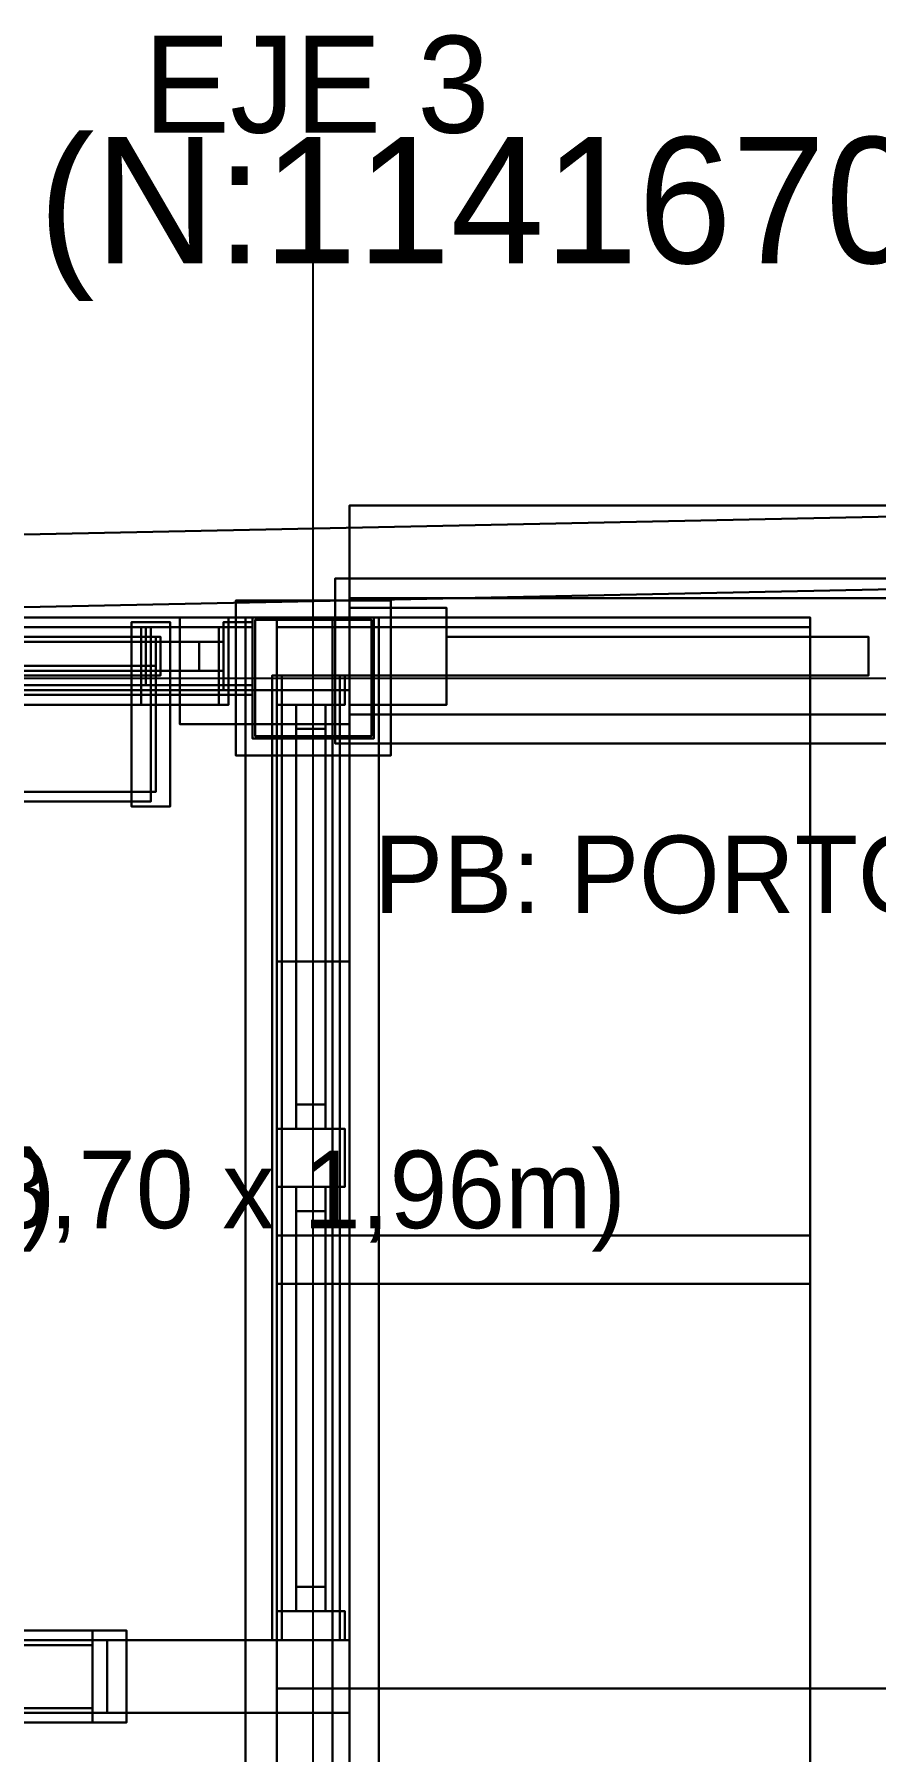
# Model space of a CAD drawing. Header units: metres. Extents: x -1 to 116, y -1 to 42.
# Drawn here: x 8.5 to 10.235, y 22.37 to 25.913 of the extents above; entities that cross this region are included whole.
import ezdxf

# ---------------------------------------------------------------- set-up
doc = ezdxf.new("R2010")
doc.units = ezdxf.units.M
for name, color, linetype in [('BALCONES_BARANDAS_3D', 30, 'CONTINUOUS'), ('CARPINTERIA_RUSTICA_3D', 8, 'CONTINUOUS'), ('CERCA_PERIMETRAL_3D', 8, 'CONTINUOUS'), ('COLUMNAS_3D', 1, 'CONTINUOUS'), ('CUBIERTA_CHALET_3D', 9, 'CONTINUOUS'), ('EJES_ESTRUCTURALES', 1, 'CONTINUOUS'), ('ESTRUCTURA_MADERA_CHALET_3D', 34, 'CONTINUOUS'), ('LOSA_PISO_3D', 8, 'CONTINUOUS'), ('MUROS_EXTERIORES_3D', 7, 'CONTINUOUS'), ('P2_COLUMNAS_3D', 1, 'CONTINUOUS'), ('P2_LOSA_PISO_3D', 8, 'CONTINUOUS'), ('P2_MUROS_EXT_3D', 34, 'CONTINUOUS'), ('P2_ROTULOS', 6, 'CONTINUOUS'), ('P3_COLUMNAS_METAL_NEGRO_3D', 8, 'CONTINUOUS'), ('P3_LOSA_STEELDECK_3D', 8, 'CONTINUOUS'), ('P3_MUROS_EXT_3D', 34, 'CONTINUOUS'), ('P3_ROTULOS', 5, 'CONTINUOUS'), ('PB_MOBILIARIO_COMERCIAL_3D', 34, 'CONTINUOUS'), ('PB_TIMBER_FRAME_3D', 30, 'CONTINUOUS'), ('PB_ZOCALO_PIEDRA_3D', 8, 'CONTINUOUS'), ('RAMPA_BODEGA_AV4_3D', 8, 'CONTINUOUS'), ('ROTULOS_TEXTO', 2, 'CONTINUOUS'), ('TERRENO_3D', 3, 'CONTINUOUS')]:
    doc.layers.add(name, color=color, linetype=linetype)

msp = doc.modelspace()

# ---------------------------------------------------------------- linework, layer by layer
at = {"layer": 'BALCONES_BARANDAS_3D', "color": 30}
for points in [[(6.05, 24.55, 3.97), (8.95, 24.55, 3.97), (8.95, 24.71, 3.97), (6.05, 24.71, 3.97)], [(6.05, 24.55, 4.05), (8.95, 24.55, 4.05), (8.95, 24.71, 4.05), (6.05, 24.71, 4.05)], [(6.05, 24.71, 3.97), (8.95, 24.71, 3.97), (8.95, 24.71, 4.05), (6.05, 24.71, 4.05)], [(6.05, 24.55, 6.97), (8.95, 24.55, 6.97), (8.95, 24.71, 6.97), (6.05, 24.71, 6.97)], [(6.05, 24.55, 7.05), (8.95, 24.55, 7.05), (8.95, 24.71, 7.05), (6.05, 24.71, 7.05)], [(6.05, 24.71, 6.97), (8.95, 24.71, 6.97), (8.95, 24.71, 7.05), (6.05, 24.71, 7.05)], [(8.89, 24.56, 3), (8.95, 24.56, 3), (8.95, 24.7, 3), (8.89, 24.7, 3)], [(8.89, 24.56, 4.05), (8.95, 24.56, 4.05), (8.95, 24.7, 4.05), (8.89, 24.7, 4.05)], [(8.89, 24.7, 3), (8.95, 24.7, 3), (8.95, 24.7, 4.05), (8.89, 24.7, 4.05)], [(8.89, 24.56, 3), (8.89, 24.7, 3), (8.89, 24.7, 4.05), (8.89, 24.56, 4.05)], [(8.89, 24.56, 6), (8.95, 24.56, 6), (8.95, 24.7, 6), (8.89, 24.7, 6)], [(8.89, 24.56, 7.05), (8.95, 24.56, 7.05), (8.95, 24.7, 7.05), (8.89, 24.7, 7.05)], [(8.89, 24.7, 6), (8.95, 24.7, 6), (8.95, 24.7, 7.05), (8.89, 24.7, 7.05)], [(8.89, 24.56, 6), (8.89, 24.7, 6), (8.89, 24.7, 7.05), (8.89, 24.56, 7.05)], [(8.95, 24.55, 3.97), (8.95, 24.71, 3.97), (8.95, 24.71, 4.05), (8.95, 24.55, 4.05)], [(8.95, 24.55, 6.97), (8.95, 24.71, 6.97), (8.95, 24.71, 7.05), (8.95, 24.55, 7.05)], [(8.95, 24.56, 3), (8.95, 24.7, 3), (8.95, 24.7, 4.05), (8.95, 24.56, 4.05)], [(8.95, 24.56, 6), (8.95, 24.7, 6), (8.95, 24.7, 7.05), (8.95, 24.56, 7.05)], [(6.05, 24.57, 3.05), (8.95, 24.57, 3.05), (8.95, 24.69, 3.05), (6.05, 24.69, 3.05)], [(6.05, 24.57, 3.13), (8.95, 24.57, 3.13), (8.95, 24.69, 3.13), (6.05, 24.69, 3.13)], [(6.05, 24.69, 3.05), (8.95, 24.69, 3.05), (8.95, 24.69, 3.13), (6.05, 24.69, 3.13)], [(6.05, 24.57, 6.05), (8.95, 24.57, 6.05), (8.95, 24.69, 6.05), (6.05, 24.69, 6.05)], [(6.05, 24.57, 6.13), (8.95, 24.57, 6.13), (8.95, 24.69, 6.13), (6.05, 24.69, 6.13)], [(6.05, 24.69, 6.05), (8.95, 24.69, 6.05), (8.95, 24.69, 6.13), (6.05, 24.69, 6.13)], [(8.0433, 24.66, 3.13), (8.0933, 24.66, 3.13), (8.89, 24.66, 3.97), (8.84, 24.66, 3.97)], [(8.0433, 24.6, 3.13), (8.0433, 24.66, 3.13), (8.84, 24.66, 3.97), (8.84, 24.6, 3.97)], [(8.84, 24.66, 3.13), (8.89, 24.66, 3.13), (8.0933, 24.66, 3.97), (8.0433, 24.66, 3.97)], [(8.84, 24.6, 3.13), (8.84, 24.66, 3.13), (8.0433, 24.66, 3.97), (8.0433, 24.6, 3.97)], [(8.0433, 24.66, 6.13), (8.0933, 24.66, 6.13), (8.89, 24.66, 6.97), (8.84, 24.66, 6.97)], [(8.0433, 24.6, 6.13), (8.0433, 24.66, 6.13), (8.84, 24.66, 6.97), (8.84, 24.6, 6.97)], [(8.84, 24.66, 6.13), (8.89, 24.66, 6.13), (8.0933, 24.66, 6.97), (8.0433, 24.66, 6.97)], [(8.84, 24.6, 6.13), (8.84, 24.66, 6.13), (8.0433, 24.66, 6.97), (8.0433, 24.6, 6.97)], [(8.0933, 24.6, 3.13), (8.0933, 24.66, 3.13), (8.89, 24.66, 3.97), (8.89, 24.6, 3.97)], [(8.89, 24.6, 3.13), (8.89, 24.66, 3.13), (8.0933, 24.66, 3.97), (8.0933, 24.6, 3.97)], [(8.0933, 24.6, 6.13), (8.0933, 24.66, 6.13), (8.89, 24.66, 6.97), (8.89, 24.6, 6.97)], [(8.89, 24.6, 6.13), (8.89, 24.66, 6.13), (8.0933, 24.66, 6.97), (8.0933, 24.6, 6.97)], [(8.84, 24.6, 3.97), (8.89, 24.6, 3.97), (8.89, 24.66, 3.97), (8.84, 24.66, 3.97)], [(8.84, 24.6, 3.13), (8.89, 24.6, 3.13), (8.89, 24.66, 3.13), (8.84, 24.66, 3.13)], [(8.84, 24.6, 6.97), (8.89, 24.6, 6.97), (8.89, 24.66, 6.97), (8.84, 24.66, 6.97)], [(8.84, 24.6, 6.13), (8.89, 24.6, 6.13), (8.89, 24.66, 6.13), (8.84, 24.66, 6.13)], [(8.95, 24.57, 3.05), (8.95, 24.69, 3.05), (8.95, 24.69, 3.13), (8.95, 24.57, 3.13)], [(8.95, 24.57, 6.05), (8.95, 24.69, 6.05), (8.95, 24.69, 6.13), (8.95, 24.57, 6.13)], [(8.0433, 24.6, 3.13), (8.0933, 24.6, 3.13), (8.89, 24.6, 3.97), (8.84, 24.6, 3.97)], [(8.84, 24.6, 3.13), (8.89, 24.6, 3.13), (8.0933, 24.6, 3.97), (8.0433, 24.6, 3.97)], [(8.0433, 24.6, 6.13), (8.0933, 24.6, 6.13), (8.89, 24.6, 6.97), (8.84, 24.6, 6.97)], [(8.84, 24.6, 6.13), (8.89, 24.6, 6.13), (8.0933, 24.6, 6.97), (8.0433, 24.6, 6.97)], [(8.99, 22.6, 3.97), (9.15, 22.6, 3.97), (9.15, 24.59, 3.97), (8.99, 24.59, 3.97)], [(8.99, 22.6, 4.05), (9.15, 22.6, 4.05), (9.15, 24.59, 4.05), (8.99, 24.59, 4.05)], [(8.99, 24.59, 3.97), (9.15, 24.59, 3.97), (9.15, 24.59, 4.05), (8.99, 24.59, 4.05)], [(8.99, 22.6, 3.97), (8.99, 24.59, 3.97), (8.99, 24.59, 4.05), (8.99, 22.6, 4.05)], [(8.99, 22.6, 6.97), (9.15, 22.6, 6.97), (9.15, 24.59, 6.97), (8.99, 24.59, 6.97)], [(8.99, 22.6, 7.05), (9.15, 22.6, 7.05), (9.15, 24.59, 7.05), (8.99, 24.59, 7.05)], [(8.99, 24.59, 6.97), (9.15, 24.59, 6.97), (9.15, 24.59, 7.05), (8.99, 24.59, 7.05)], [(8.99, 22.6, 6.97), (8.99, 24.59, 6.97), (8.99, 24.59, 7.05), (8.99, 22.6, 7.05)], [(9, 24.53, 3), (9.14, 24.53, 3), (9.14, 24.59, 3), (9, 24.59, 3)], [(9, 24.53, 4.05), (9.14, 24.53, 4.05), (9.14, 24.59, 4.05), (9, 24.59, 4.05)], [(9, 24.59, 3), (9.14, 24.59, 3), (9.14, 24.59, 4.05), (9, 24.59, 4.05)], [(9, 24.53, 3), (9, 24.59, 3), (9, 24.59, 4.05), (9, 24.53, 4.05)], [(9, 24.53, 6), (9.14, 24.53, 6), (9.14, 24.59, 6), (9, 24.59, 6)], [(9, 24.53, 7.05), (9.14, 24.53, 7.05), (9.14, 24.59, 7.05), (9, 24.59, 7.05)], [(9, 24.59, 6), (9.14, 24.59, 6), (9.14, 24.59, 7.05), (9, 24.59, 7.05)], [(9, 24.53, 6), (9, 24.59, 6), (9, 24.59, 7.05), (9, 24.53, 7.05)], [(9.01, 22.6, 3.05), (9.13, 22.6, 3.05), (9.13, 24.59, 3.05), (9.01, 24.59, 3.05)], [(9.01, 22.6, 3.13), (9.13, 22.6, 3.13), (9.13, 24.59, 3.13), (9.01, 24.59, 3.13)], [(9.01, 24.59, 3.05), (9.13, 24.59, 3.05), (9.13, 24.59, 3.13), (9.01, 24.59, 3.13)], [(9.01, 22.6, 3.05), (9.01, 24.59, 3.05), (9.01, 24.59, 3.13), (9.01, 22.6, 3.13)], [(9.01, 22.6, 6.05), (9.13, 22.6, 6.05), (9.13, 24.59, 6.05), (9.01, 24.59, 6.05)], [(9.01, 22.6, 6.13), (9.13, 22.6, 6.13), (9.13, 24.59, 6.13), (9.01, 24.59, 6.13)], [(9.01, 24.59, 6.05), (9.13, 24.59, 6.05), (9.13, 24.59, 6.13), (9.01, 24.59, 6.13)], [(9.01, 22.6, 6.05), (9.01, 24.59, 6.05), (9.01, 24.59, 6.13), (9.01, 22.6, 6.13)], [(9.13, 22.6, 3.05), (9.13, 24.59, 3.05), (9.13, 24.59, 3.13), (9.13, 22.6, 3.13)], [(9.13, 22.6, 6.05), (9.13, 24.59, 6.05), (9.13, 24.59, 6.13), (9.13, 22.6, 6.13)], [(9.14, 24.53, 3), (9.14, 24.59, 3), (9.14, 24.59, 4.05), (9.14, 24.53, 4.05)], [(9.14, 24.53, 6), (9.14, 24.59, 6), (9.14, 24.59, 7.05), (9.14, 24.53, 7.05)], [(9.15, 22.6, 3.97), (9.15, 24.59, 3.97), (9.15, 24.59, 4.05), (9.15, 22.6, 4.05)], [(9.15, 22.6, 6.97), (9.15, 24.59, 6.97), (9.15, 24.59, 7.05), (9.15, 22.6, 7.05)], [(6.05, 24.57, 3.05), (8.95, 24.57, 3.05), (8.95, 24.57, 3.13), (6.05, 24.57, 3.13)], [(6.05, 24.57, 6.05), (8.95, 24.57, 6.05), (8.95, 24.57, 6.13), (6.05, 24.57, 6.13)], [(8.89, 24.56, 3), (8.95, 24.56, 3), (8.95, 24.56, 4.05), (8.89, 24.56, 4.05)], [(8.89, 24.56, 6), (8.95, 24.56, 6), (8.95, 24.56, 7.05), (8.89, 24.56, 7.05)], [(6.05, 24.55, 3.97), (8.95, 24.55, 3.97), (8.95, 24.55, 4.05), (6.05, 24.55, 4.05)], [(6.05, 24.55, 6.97), (8.95, 24.55, 6.97), (8.95, 24.55, 7.05), (6.05, 24.55, 7.05)], [(9, 24.53, 3), (9.14, 24.53, 3), (9.14, 24.53, 4.05), (9, 24.53, 4.05)], [(9, 24.53, 6), (9.14, 24.53, 6), (9.14, 24.53, 7.05), (9, 24.53, 7.05)], [(9.04, 24.48, 3.97), (9.1, 24.48, 3.97), (9.1, 24.53, 3.97), (9.04, 24.53, 3.97)], [(9.04, 23.705, 3.13), (9.1, 23.705, 3.13), (9.1, 24.53, 3.97), (9.04, 24.53, 3.97)], [(9.04, 23.655, 3.13), (9.04, 23.705, 3.13), (9.04, 24.53, 3.97), (9.04, 24.48, 3.97)], [(9.04, 24.48, 3.13), (9.1, 24.48, 3.13), (9.1, 24.53, 3.13), (9.04, 24.53, 3.13)], [(9.04, 24.53, 3.13), (9.1, 24.53, 3.13), (9.1, 23.705, 3.97), (9.04, 23.705, 3.97)], [(9.04, 24.48, 3.13), (9.04, 24.53, 3.13), (9.04, 23.705, 3.97), (9.04, 23.655, 3.97)], [(9.04, 24.48, 6.97), (9.1, 24.48, 6.97), (9.1, 24.53, 6.97), (9.04, 24.53, 6.97)], [(9.04, 23.705, 6.13), (9.1, 23.705, 6.13), (9.1, 24.53, 6.97), (9.04, 24.53, 6.97)], [(9.04, 23.655, 6.13), (9.04, 23.705, 6.13), (9.04, 24.53, 6.97), (9.04, 24.48, 6.97)], [(9.04, 24.48, 6.13), (9.1, 24.48, 6.13), (9.1, 24.53, 6.13), (9.04, 24.53, 6.13)], [(9.04, 24.53, 6.13), (9.1, 24.53, 6.13), (9.1, 23.705, 6.97), (9.04, 23.705, 6.97)], [(9.04, 24.48, 6.13), (9.04, 24.53, 6.13), (9.04, 23.705, 6.97), (9.04, 23.655, 6.97)], [(9.1, 23.655, 3.13), (9.1, 23.705, 3.13), (9.1, 24.53, 3.97), (9.1, 24.48, 3.97)], [(9.1, 24.48, 3.13), (9.1, 24.53, 3.13), (9.1, 23.705, 3.97), (9.1, 23.655, 3.97)], [(9.1, 23.655, 6.13), (9.1, 23.705, 6.13), (9.1, 24.53, 6.97), (9.1, 24.48, 6.97)], [(9.1, 24.48, 6.13), (9.1, 24.53, 6.13), (9.1, 23.705, 6.97), (9.1, 23.655, 6.97)], [(9.04, 23.655, 3.13), (9.1, 23.655, 3.13), (9.1, 24.48, 3.97), (9.04, 24.48, 3.97)], [(9.04, 24.48, 3.13), (9.1, 24.48, 3.13), (9.1, 23.655, 3.97), (9.04, 23.655, 3.97)], [(9.04, 23.655, 6.13), (9.1, 23.655, 6.13), (9.1, 24.48, 6.97), (9.04, 24.48, 6.97)], [(9.04, 24.48, 6.13), (9.1, 24.48, 6.13), (9.1, 23.655, 6.97), (9.04, 23.655, 6.97)], [(9.04, 23.655, 3.13), (9.1, 23.655, 3.13), (9.1, 23.705, 3.13), (9.04, 23.705, 3.13)], [(9.04, 23.655, 3.97), (9.1, 23.655, 3.97), (9.1, 23.705, 3.97), (9.04, 23.705, 3.97)], [(9.04, 23.655, 6.13), (9.1, 23.655, 6.13), (9.1, 23.705, 6.13), (9.04, 23.705, 6.13)], [(9.04, 23.655, 6.97), (9.1, 23.655, 6.97), (9.1, 23.705, 6.97), (9.04, 23.705, 6.97)], [(9, 23.535, 3), (9.14, 23.535, 3), (9.14, 23.655, 3), (9, 23.655, 3)], [(9, 23.535, 4.05), (9.14, 23.535, 4.05), (9.14, 23.655, 4.05), (9, 23.655, 4.05)], [(9, 23.655, 3), (9.14, 23.655, 3), (9.14, 23.655, 4.05), (9, 23.655, 4.05)], [(9, 23.535, 3), (9, 23.655, 3), (9, 23.655, 4.05), (9, 23.535, 4.05)], [(9, 23.535, 6), (9.14, 23.535, 6), (9.14, 23.655, 6), (9, 23.655, 6)], [(9, 23.535, 7.05), (9.14, 23.535, 7.05), (9.14, 23.655, 7.05), (9, 23.655, 7.05)], [(9, 23.655, 6), (9.14, 23.655, 6), (9.14, 23.655, 7.05), (9, 23.655, 7.05)], [(9, 23.535, 6), (9, 23.655, 6), (9, 23.655, 7.05), (9, 23.535, 7.05)], [(9.14, 23.535, 3), (9.14, 23.655, 3), (9.14, 23.655, 4.05), (9.14, 23.535, 4.05)], [(9.14, 23.535, 6), (9.14, 23.655, 6), (9.14, 23.655, 7.05), (9.14, 23.535, 7.05)], [(9, 23.535, 3), (9.14, 23.535, 3), (9.14, 23.535, 4.05), (9, 23.535, 4.05)], [(9, 23.535, 6), (9.14, 23.535, 6), (9.14, 23.535, 7.05), (9, 23.535, 7.05)], [(9.04, 23.485, 3.97), (9.1, 23.485, 3.97), (9.1, 23.535, 3.97), (9.04, 23.535, 3.97)], [(9.04, 22.71, 3.13), (9.1, 22.71, 3.13), (9.1, 23.535, 3.97), (9.04, 23.535, 3.97)], [(9.04, 22.66, 3.13), (9.04, 22.71, 3.13), (9.04, 23.535, 3.97), (9.04, 23.485, 3.97)], [(9.04, 23.485, 3.13), (9.1, 23.485, 3.13), (9.1, 23.535, 3.13), (9.04, 23.535, 3.13)], [(9.04, 23.535, 3.13), (9.1, 23.535, 3.13), (9.1, 22.71, 3.97), (9.04, 22.71, 3.97)], [(9.04, 23.485, 3.13), (9.04, 23.535, 3.13), (9.04, 22.71, 3.97), (9.04, 22.66, 3.97)], [(9.04, 23.485, 6.97), (9.1, 23.485, 6.97), (9.1, 23.535, 6.97), (9.04, 23.535, 6.97)], [(9.04, 22.71, 6.13), (9.1, 22.71, 6.13), (9.1, 23.535, 6.97), (9.04, 23.535, 6.97)], [(9.04, 22.66, 6.13), (9.04, 22.71, 6.13), (9.04, 23.535, 6.97), (9.04, 23.485, 6.97)], [(9.04, 23.485, 6.13), (9.1, 23.485, 6.13), (9.1, 23.535, 6.13), (9.04, 23.535, 6.13)], [(9.04, 23.535, 6.13), (9.1, 23.535, 6.13), (9.1, 22.71, 6.97), (9.04, 22.71, 6.97)], [(9.04, 23.485, 6.13), (9.04, 23.535, 6.13), (9.04, 22.71, 6.97), (9.04, 22.66, 6.97)], [(9.1, 22.66, 3.13), (9.1, 22.71, 3.13), (9.1, 23.535, 3.97), (9.1, 23.485, 3.97)], [(9.1, 23.485, 3.13), (9.1, 23.535, 3.13), (9.1, 22.71, 3.97), (9.1, 22.66, 3.97)], [(9.1, 22.66, 6.13), (9.1, 22.71, 6.13), (9.1, 23.535, 6.97), (9.1, 23.485, 6.97)], [(9.1, 23.485, 6.13), (9.1, 23.535, 6.13), (9.1, 22.71, 6.97), (9.1, 22.66, 6.97)], [(9.04, 22.66, 3.13), (9.1, 22.66, 3.13), (9.1, 23.485, 3.97), (9.04, 23.485, 3.97)], [(9.04, 23.485, 3.13), (9.1, 23.485, 3.13), (9.1, 22.66, 3.97), (9.04, 22.66, 3.97)], [(9.04, 22.66, 6.13), (9.1, 22.66, 6.13), (9.1, 23.485, 6.97), (9.04, 23.485, 6.97)], [(9.04, 23.485, 6.13), (9.1, 23.485, 6.13), (9.1, 22.66, 6.97), (9.04, 22.66, 6.97)], [(9.04, 22.66, 3.13), (9.1, 22.66, 3.13), (9.1, 22.71, 3.13), (9.04, 22.71, 3.13)], [(9.04, 22.66, 3.97), (9.1, 22.66, 3.97), (9.1, 22.71, 3.97), (9.04, 22.71, 3.97)], [(9.04, 22.66, 6.13), (9.1, 22.66, 6.13), (9.1, 22.71, 6.13), (9.04, 22.71, 6.13)], [(9.04, 22.66, 6.97), (9.1, 22.66, 6.97), (9.1, 22.71, 6.97), (9.04, 22.71, 6.97)], [(9, 22.6, 3), (9.14, 22.6, 3), (9.14, 22.66, 3), (9, 22.66, 3)], [(9, 22.6, 4.05), (9.14, 22.6, 4.05), (9.14, 22.66, 4.05), (9, 22.66, 4.05)], [(9, 22.66, 3), (9.14, 22.66, 3), (9.14, 22.66, 4.05), (9, 22.66, 4.05)], [(9, 22.6, 3), (9, 22.66, 3), (9, 22.66, 4.05), (9, 22.6, 4.05)], [(9, 22.6, 6), (9.14, 22.6, 6), (9.14, 22.66, 6), (9, 22.66, 6)], [(9, 22.6, 7.05), (9.14, 22.6, 7.05), (9.14, 22.66, 7.05), (9, 22.66, 7.05)], [(9, 22.66, 6), (9.14, 22.66, 6), (9.14, 22.66, 7.05), (9, 22.66, 7.05)], [(9, 22.6, 6), (9, 22.66, 6), (9, 22.66, 7.05), (9, 22.6, 7.05)], [(9.14, 22.6, 3), (9.14, 22.66, 3), (9.14, 22.66, 4.05), (9.14, 22.6, 4.05)], [(9.14, 22.6, 6), (9.14, 22.66, 6), (9.14, 22.66, 7.05), (9.14, 22.6, 7.05)], [(8.99, 22.6, 3.97), (9.15, 22.6, 3.97), (9.15, 22.6, 4.05), (8.99, 22.6, 4.05)], [(8.99, 22.6, 6.97), (9.15, 22.6, 6.97), (9.15, 22.6, 7.05), (8.99, 22.6, 7.05)], [(9, 22.6, 3), (9.14, 22.6, 3), (9.14, 22.6, 4.05), (9, 22.6, 4.05)], [(9, 22.6, 6), (9.14, 22.6, 6), (9.14, 22.6, 7.05), (9, 22.6, 7.05)], [(9.01, 22.6, 3.05), (9.13, 22.6, 3.05), (9.13, 22.6, 3.13), (9.01, 22.6, 3.13)], [(9.01, 22.6, 6.05), (9.13, 22.6, 6.05), (9.13, 22.6, 6.13), (9.01, 22.6, 6.13)]]:
    msp.add_3dface(points, dxfattribs=at)
at = {"layer": 'CARPINTERIA_RUSTICA_3D', "color": 8}
for points in [[(9.35, 24.59, 0.02), (10.22, 24.59, 0.02), (10.22, 24.67, 0.02), (9.35, 24.67, 0.02)], [(9.35, 24.59, 2.34), (10.22, 24.59, 2.34), (10.22, 24.67, 2.34), (9.35, 24.67, 2.34)], [(9.35, 24.67, 0.02), (10.22, 24.67, 0.02), (10.22, 24.67, 2.34), (9.35, 24.67, 2.34)], [(9.35, 24.59, 0.02), (9.35, 24.67, 0.02), (9.35, 24.67, 2.34), (9.35, 24.59, 2.34)], [(10.22, 24.59, 0.02), (10.22, 24.67, 0.02), (10.22, 24.67, 2.34), (10.22, 24.59, 2.34)], [(9.35, 24.59, 0.02), (10.22, 24.59, 0.02), (10.22, 24.59, 2.34), (9.35, 24.59, 2.34)], [(6.28, 22.46, 3), (8.62, 22.46, 3), (8.62, 22.59, 3), (6.28, 22.59, 3)], [(6.28, 22.46, 3.025), (8.62, 22.46, 3.025), (8.62, 22.59, 3.025), (6.28, 22.59, 3.025)], [(6.28, 22.59, 3), (8.62, 22.59, 3), (8.62, 22.59, 3.025), (6.28, 22.59, 3.025)], [(8.62, 22.46, 3), (8.62, 22.59, 3), (8.62, 22.59, 3.025), (8.62, 22.46, 3.025)], [(6.28, 22.46, 3), (8.62, 22.46, 3), (8.62, 22.46, 3.025), (6.28, 22.46, 3.025)]]:
    msp.add_3dface(points, dxfattribs=at)
at = {"layer": 'CARPINTERIA_RUSTICA_3D', "color": 34}
for points in [[(6.21, 22.43, 5.22), (8.69, 22.43, 5.22), (8.69, 22.62, 5.22), (6.21, 22.62, 5.22)], [(6.21, 22.43, 5.29), (8.69, 22.43, 5.29), (8.69, 22.62, 5.29), (6.21, 22.62, 5.29)], [(6.21, 22.62, 5.22), (8.69, 22.62, 5.22), (8.69, 22.62, 5.29), (6.21, 22.62, 5.29)], [(8.62, 22.43, 3), (8.69, 22.43, 3), (8.69, 22.62, 3), (8.62, 22.62, 3)], [(8.62, 22.43, 5.28), (8.69, 22.43, 5.28), (8.69, 22.62, 5.28), (8.62, 22.62, 5.28)], [(8.62, 22.62, 3), (8.69, 22.62, 3), (8.69, 22.62, 5.28), (8.62, 22.62, 5.28)], [(8.62, 22.43, 3), (8.62, 22.62, 3), (8.62, 22.62, 5.28), (8.62, 22.43, 5.28)], [(8.69, 22.43, 3), (8.69, 22.62, 3), (8.69, 22.62, 5.28), (8.69, 22.43, 5.28)], [(8.69, 22.43, 5.22), (8.69, 22.62, 5.22), (8.69, 22.62, 5.29), (8.69, 22.43, 5.29)], [(6.21, 22.43, 5.22), (8.69, 22.43, 5.22), (8.69, 22.43, 5.29), (6.21, 22.43, 5.29)], [(8.62, 22.43, 3), (8.69, 22.43, 3), (8.69, 22.43, 5.28), (8.62, 22.43, 5.28)]]:
    msp.add_3dface(points, dxfattribs=at)
at = {"layer": 'CERCA_PERIMETRAL_3D', "color": 1}
for points in [[(0, 24.556, -0.2), (11.3703, 24.7909, -0.2), (11.3703, 24.9409, -0.2), (0, 24.706, -0.2)], [(0, 24.556, 0.1), (11.3703, 24.7909, 0.1), (11.3703, 24.9409, 0.1), (0, 24.706, 0.1)], [(0, 24.706, -0.2), (11.3703, 24.9409, -0.2), (11.3703, 24.9409, 0.1), (0, 24.706, 0.1)], [(0, 24.556, -0.2), (11.3703, 24.7909, -0.2), (11.3703, 24.7909, 0.1), (0, 24.556, 0.1)]]:
    msp.add_3dface(points, dxfattribs=at)
at = {"layer": 'COLUMNAS_3D', "color": 1}
for points in [[(8.95, 24.46), (9.2, 24.46), (9.2, 24.71), (8.95, 24.71)], [(8.95, 24.46, 2.85), (9.2, 24.46, 2.85), (9.2, 24.71, 2.85), (8.95, 24.71, 2.85)], [(8.95, 24.71), (9.2, 24.71), (9.2, 24.71, 2.85), (8.95, 24.71, 2.85)], [(8.95, 24.46), (8.95, 24.71), (8.95, 24.71, 2.85), (8.95, 24.46, 2.85)], [(9.2, 24.46), (9.2, 24.71), (9.2, 24.71, 2.85), (9.2, 24.46, 2.85)], [(8.95, 24.46), (9.2, 24.46), (9.2, 24.46, 2.85), (8.95, 24.46, 2.85)]]:
    msp.add_3dface(points, dxfattribs=at)
at = {"layer": 'CUBIERTA_CHALET_3D', "color": 9}
for points in [[(5.55, 2, 11.262), (10.1, 2, 8.4189), (10.1, 24.71, 8.4189), (5.55, 24.71, 11.262)], [(5.55, 2, 11.442), (10.1, 2, 8.5989), (10.1, 24.71, 8.5989), (5.55, 24.71, 11.442)], [(5.55, 24.71, 11.262), (10.1, 24.71, 8.4189), (10.1, 24.71, 8.5989), (5.55, 24.71, 11.442)], [(10.1, 2, 8.4189), (10.1, 24.71, 8.4189), (10.1, 24.71, 8.5989), (10.1, 2, 8.5989)]]:
    msp.add_3dface(points, dxfattribs=at)
at = {"layer": 'EJES_ESTRUCTURALES', "color": 1}
for p, q in [((9.075, 1.8), (9.075, 25.51)), ((-0.6, 24.585), (10.4, 24.585))]:
    msp.add_line(p, q, dxfattribs=at)
at = {"layer": 'ESTRUCTURA_MADERA_CHALET_3D', "color": 34}
for points in [[(0.45, 24.56, 8.67), (9.15, 24.56, 8.67), (9.15, 24.71, 8.67), (0.45, 24.71, 8.67)], [(0.45, 24.56, 8.85), (9.15, 24.56, 8.85), (9.15, 24.71, 8.85), (0.45, 24.71, 8.85)], [(0.45, 24.71, 8.67), (9.15, 24.71, 8.67), (9.15, 24.71, 8.85), (0.45, 24.71, 8.85)], [(9.15, 24.56, 8.67), (9.15, 24.71, 8.67), (9.15, 24.71, 8.85), (9.15, 24.56, 8.85)], [(9, 24.59, 8.9662), (10.1, 24.59, 8.2789), (10.1, 24.69, 8.2789), (9, 24.69, 8.9662)], [(9, 24.59, 9.1062), (10.1, 24.59, 8.4189), (10.1, 24.69, 8.4189), (9, 24.69, 9.1062)], [(9, 24.69, 8.9662), (10.1, 24.69, 8.2789), (10.1, 24.69, 8.4189), (9, 24.69, 9.1062)], [(9, 24.59, 8.9662), (9, 24.69, 8.9662), (9, 24.69, 9.1062), (9, 24.59, 9.1062)], [(10.1, 24.59, 8.2789), (10.1, 24.69, 8.2789), (10.1, 24.69, 8.4189), (10.1, 24.59, 8.4189)], [(9, 24.59, 8.9662), (10.1, 24.59, 8.2789), (10.1, 24.59, 8.4189), (9, 24.59, 9.1062)], [(0.45, 24.56, 8.67), (9.15, 24.56, 8.67), (9.15, 24.56, 8.85), (0.45, 24.56, 8.85)], [(9, 23.335, 8.9662), (10.1, 23.335, 8.2789), (10.1, 23.435, 8.2789), (9, 23.435, 8.9662)], [(9, 23.335, 9.1062), (10.1, 23.335, 8.4189), (10.1, 23.435, 8.4189), (9, 23.435, 9.1062)], [(9, 23.435, 8.9662), (10.1, 23.435, 8.2789), (10.1, 23.435, 8.4189), (9, 23.435, 9.1062)], [(9, 23.335, 8.9662), (9, 23.435, 8.9662), (9, 23.435, 9.1062), (9, 23.335, 9.1062)], [(10.1, 23.335, 8.2789), (10.1, 23.435, 8.2789), (10.1, 23.435, 8.4189), (10.1, 23.335, 8.4189)], [(9, 23.335, 8.9662), (10.1, 23.335, 8.2789), (10.1, 23.335, 8.4189), (9, 23.335, 9.1062)]]:
    msp.add_3dface(points, dxfattribs=at)
at = {"layer": 'LOSA_PISO_3D', "color": 8}
for points in [[(0.15, 10.35, -0.15), (9.15, 10.35, -0.15), (9.15, 24.71, -0.15), (0.15, 24.71, -0.15)], [(0.15, 10.35), (9.15, 10.35), (9.15, 24.71), (0.15, 24.71)], [(0.15, 24.71, -0.15), (9.15, 24.71, -0.15), (9.15, 24.71), (0.15, 24.71)], [(9.15, 10.35, -0.15), (9.15, 24.71, -0.15), (9.15, 24.71), (9.15, 10.35)]]:
    msp.add_3dface(points, dxfattribs=at)
at = {"layer": 'MUROS_EXTERIORES_3D', "color": 7}
for points in [[(9.15, 24.51, 2.35), (11.37, 24.51, 2.35), (11.37, 24.75, 2.35), (9.15, 24.75, 2.35)], [(9.15, 24.51, 2.68), (11.37, 24.51, 2.68), (11.37, 24.75, 2.68), (9.15, 24.75, 2.68)], [(9.15, 24.75, 2.35), (11.37, 24.75, 2.35), (11.37, 24.75, 2.68), (9.15, 24.75, 2.68)], [(9.15, 24.51, 2.35), (9.15, 24.75, 2.35), (9.15, 24.75, 2.68), (9.15, 24.51, 2.68)], [(6.2, 24.56, 2.4), (8.8, 24.56, 2.4), (8.8, 24.71, 2.4), (6.2, 24.71, 2.4)], [(6.2, 24.56, 2.85), (8.8, 24.56, 2.85), (8.8, 24.71, 2.85), (6.2, 24.71, 2.85)], [(6.2, 24.71, 2.4), (8.8, 24.71, 2.4), (8.8, 24.71, 2.85), (6.2, 24.71, 2.85)], [(8.8, 24.56, 2.4), (8.8, 24.71, 2.4), (8.8, 24.71, 2.85), (8.8, 24.56, 2.85)], [(8.8, 24.56), (9.15, 24.56), (9.15, 24.71), (8.8, 24.71)], [(8.8, 24.56, 2.85), (9.15, 24.56, 2.85), (9.15, 24.71, 2.85), (8.8, 24.71, 2.85)], [(8.8, 24.71), (9.15, 24.71), (9.15, 24.71, 2.85), (8.8, 24.71, 2.85)], [(8.8, 24.56), (8.8, 24.71), (8.8, 24.71, 2.85), (8.8, 24.56, 2.85)], [(9, 24), (9.15, 24), (9.15, 24.71), (9, 24.71)], [(9, 24, 2.85), (9.15, 24, 2.85), (9.15, 24.71, 2.85), (9, 24.71, 2.85)], [(9, 24.71), (9.15, 24.71), (9.15, 24.71, 2.85), (9, 24.71, 2.85)], [(9, 24), (9, 24.71), (9, 24.71, 2.85), (9, 24, 2.85)], [(9.15, 24.53), (9.35, 24.53), (9.35, 24.73), (9.15, 24.73)], [(9.15, 24.53, 2.65), (9.35, 24.53, 2.65), (9.35, 24.73, 2.65), (9.15, 24.73, 2.65)], [(9.15, 24.73), (9.35, 24.73), (9.35, 24.73, 2.65), (9.15, 24.73, 2.65)], [(9.15, 24.53), (9.15, 24.73), (9.15, 24.73, 2.65), (9.15, 24.53, 2.65)], [(9.15, 24.56), (9.15, 24.71), (9.15, 24.71, 2.85), (9.15, 24.56, 2.85)], [(9.15, 24), (9.15, 24.71), (9.15, 24.71, 2.85), (9.15, 24, 2.85)], [(9.35, 24.53), (9.35, 24.73), (9.35, 24.73, 2.65), (9.35, 24.53, 2.65)], [(6.2, 24.56, 2.4), (8.8, 24.56, 2.4), (8.8, 24.56, 2.85), (6.2, 24.56, 2.85)], [(8.8, 24.56), (9.15, 24.56), (9.15, 24.56, 2.85), (8.8, 24.56, 2.85)], [(9.15, 24.53), (9.35, 24.53), (9.35, 24.53, 2.65), (9.15, 24.53, 2.65)], [(9.15, 24.51, 2.35), (11.37, 24.51, 2.35), (11.37, 24.51, 2.68), (9.15, 24.51, 2.68)], [(9, 21.8), (9.15, 21.8), (9.15, 24), (9, 24)], [(9, 21.8, 1), (9.15, 21.8, 1), (9.15, 24, 1), (9, 24, 1)], [(9, 24), (9.15, 24), (9.15, 24, 1), (9, 24, 1)], [(9, 21.8), (9, 24), (9, 24, 1), (9, 21.8, 1)], [(9, 21.8, 2.1), (9.15, 21.8, 2.1), (9.15, 24, 2.1), (9, 24, 2.1)], [(9, 21.8, 2.85), (9.15, 21.8, 2.85), (9.15, 24, 2.85), (9, 24, 2.85)], [(9, 24, 2.1), (9.15, 24, 2.1), (9.15, 24, 2.85), (9, 24, 2.85)], [(9, 21.8, 2.1), (9, 24, 2.1), (9, 24, 2.85), (9, 21.8, 2.85)], [(9, 24), (9.15, 24), (9.15, 24, 2.85), (9, 24, 2.85)], [(9.15, 21.8), (9.15, 24), (9.15, 24, 1), (9.15, 21.8, 1)], [(9.15, 21.8, 2.1), (9.15, 24, 2.1), (9.15, 24, 2.85), (9.15, 21.8, 2.85)], [(9, 11.3, -2.55), (9.15, 11.3, -2.55), (9.15, 22.5), (9, 22.5)], [(9, 11.3), (9.15, 11.3), (9.15, 22.5), (9, 22.5)], [(9, 22.5), (9.15, 22.5), (9.15, 22.5), (9, 22.5)], [(9, 11.3, -2.55), (9, 22.5), (9, 22.5), (9, 11.3)], [(9.15, 11.3, -2.55), (9.15, 22.5), (9.15, 22.5), (9.15, 11.3)]]:
    msp.add_3dface(points, dxfattribs=at)
at = {"layer": 'P2_COLUMNAS_3D', "color": 1}
for points in [[(8.95, 24.46, 3), (9.2, 24.46, 3), (9.2, 24.71, 3), (8.95, 24.71, 3)], [(8.95, 24.46, 5.85), (9.2, 24.46, 5.85), (9.2, 24.71, 5.85), (8.95, 24.71, 5.85)], [(8.95, 24.71, 3), (9.2, 24.71, 3), (9.2, 24.71, 5.85), (8.95, 24.71, 5.85)], [(8.95, 24.46, 3), (8.95, 24.71, 3), (8.95, 24.71, 5.85), (8.95, 24.46, 5.85)], [(9.2, 24.46, 3), (9.2, 24.71, 3), (9.2, 24.71, 5.85), (9.2, 24.46, 5.85)], [(8.95, 24.46, 3), (9.2, 24.46, 3), (9.2, 24.46, 5.85), (8.95, 24.46, 5.85)]]:
    msp.add_3dface(points, dxfattribs=at)
at = {"layer": 'P2_LOSA_PISO_3D', "color": 8}
for points in [[(0.15, 10.35, 2.85), (9.15, 10.35, 2.85), (9.15, 24.71, 2.85), (0.15, 24.71, 2.85)], [(0.15, 10.35, 3), (9.15, 10.35, 3), (9.15, 24.71, 3), (0.15, 24.71, 3)], [(0.15, 24.71, 2.85), (9.15, 24.71, 2.85), (9.15, 24.71, 3), (0.15, 24.71, 3)], [(9.15, 10.35, 2.85), (9.15, 24.71, 2.85), (9.15, 24.71, 3), (9.15, 10.35, 3)]]:
    msp.add_3dface(points, dxfattribs=at)
at = {"layer": 'P2_MUROS_EXT_3D', "color": 34}
for points in [[(6.25, 22.45, 5.25), (8.65, 22.45, 5.25), (8.65, 22.6, 5.25), (6.25, 22.6, 5.25)], [(6.25, 22.45, 5.85), (8.65, 22.45, 5.85), (8.65, 22.6, 5.85), (6.25, 22.6, 5.85)], [(6.25, 22.6, 5.25), (8.65, 22.6, 5.25), (8.65, 22.6, 5.85), (6.25, 22.6, 5.85)], [(8.65, 22.45, 5.25), (8.65, 22.6, 5.25), (8.65, 22.6, 5.85), (8.65, 22.45, 5.85)], [(8.65, 22.45, 3), (9, 22.45, 3), (9, 22.6, 3), (8.65, 22.6, 3)], [(8.65, 22.45, 5.85), (9, 22.45, 5.85), (9, 22.6, 5.85), (8.65, 22.6, 5.85)], [(8.65, 22.6, 3), (9, 22.6, 3), (9, 22.6, 5.85), (8.65, 22.6, 5.85)], [(8.65, 22.45, 3), (8.65, 22.6, 3), (8.65, 22.6, 5.85), (8.65, 22.45, 5.85)], [(9, 22.45, 3), (9, 22.6, 3), (9, 22.6, 5.85), (9, 22.45, 5.85)], [(9, 21.6, 3), (9.15, 21.6, 3), (9.15, 22.6, 3), (9, 22.6, 3)], [(9, 21.6, 5.85), (9.15, 21.6, 5.85), (9.15, 22.6, 5.85), (9, 22.6, 5.85)], [(9, 22.6, 3), (9.15, 22.6, 3), (9.15, 22.6, 5.85), (9, 22.6, 5.85)], [(9, 21.6, 3), (9, 22.6, 3), (9, 22.6, 5.85), (9, 21.6, 5.85)], [(9.15, 21.6, 3), (9.15, 22.6, 3), (9.15, 22.6, 5.85), (9.15, 21.6, 5.85)], [(6.25, 22.45, 5.25), (8.65, 22.45, 5.25), (8.65, 22.45, 5.85), (6.25, 22.45, 5.85)], [(8.65, 22.45, 3), (9, 22.45, 3), (9, 22.45, 5.85), (8.65, 22.45, 5.85)]]:
    msp.add_3dface(points, dxfattribs=at)
at = {"layer": 'P3_COLUMNAS_METAL_NEGRO_3D', "color": 8}
for points in [[(8.915, 24.425, 6), (9.235, 24.425, 6), (9.235, 24.745, 6), (8.915, 24.745, 6)], [(8.915, 24.425, 6.03), (9.235, 24.425, 6.03), (9.235, 24.745, 6.03), (8.915, 24.745, 6.03)], [(8.915, 24.745, 6), (9.235, 24.745, 6), (9.235, 24.745, 6.03), (8.915, 24.745, 6.03)], [(8.915, 24.425, 6), (8.915, 24.745, 6), (8.915, 24.745, 6.03), (8.915, 24.425, 6.03)], [(9.235, 24.425, 6), (9.235, 24.745, 6), (9.235, 24.745, 6.03), (9.235, 24.425, 6.03)], [(8.935, 3.15, 5.8), (9.115, 3.15, 5.8), (9.115, 24.71, 5.8), (8.935, 24.71, 5.8)], [(8.935, 3.15, 5.85), (9.115, 3.15, 5.85), (9.115, 24.71, 5.85), (8.935, 24.71, 5.85)], [(8.935, 24.71, 5.8), (9.115, 24.71, 5.8), (9.115, 24.71, 5.85), (8.935, 24.71, 5.85)], [(8.935, 3.15, 5.8), (8.935, 24.71, 5.8), (8.935, 24.71, 5.85), (8.935, 3.15, 5.85)], [(8.955, 24.465, 6), (9.195, 24.465, 6), (9.195, 24.705, 6), (8.955, 24.705, 6)], [(8.955, 24.465, 8.85), (9.195, 24.465, 8.85), (9.195, 24.705, 8.85), (8.955, 24.705, 8.85)], [(8.955, 24.705, 6), (9.195, 24.705, 6), (9.195, 24.705, 8.85), (8.955, 24.705, 8.85)], [(8.955, 24.465, 6), (8.955, 24.705, 6), (8.955, 24.705, 8.85), (8.955, 24.465, 8.85)], [(9.115, 3.15, 5.8), (9.115, 24.71, 5.8), (9.115, 24.71, 5.85), (9.115, 3.15, 5.85)], [(9.195, 24.465, 6), (9.195, 24.705, 6), (9.195, 24.705, 8.85), (9.195, 24.465, 8.85)], [(8.955, 24.465, 6), (9.195, 24.465, 6), (9.195, 24.465, 8.85), (8.955, 24.465, 8.85)], [(8.915, 24.425, 6), (9.235, 24.425, 6), (9.235, 24.425, 6.03), (8.915, 24.425, 6.03)]]:
    msp.add_3dface(points, dxfattribs=at)
at = {"layer": 'P3_LOSA_STEELDECK_3D', "color": 8}
for points in [[(0.15, 10.4, 5.85), (9.15, 10.4, 5.85), (9.15, 24.71, 5.85), (0.15, 24.71, 5.85)], [(0.15, 10.4, 6), (9.15, 10.4, 6), (9.15, 24.71, 6), (0.15, 24.71, 6)], [(0.15, 24.71, 5.85), (9.15, 24.71, 5.85), (9.15, 24.71, 6), (0.15, 24.71, 6)], [(9.15, 10.4, 5.85), (9.15, 24.71, 5.85), (9.15, 24.71, 6), (9.15, 10.4, 6)]]:
    msp.add_3dface(points, dxfattribs=at)
at = {"layer": 'P3_MUROS_EXT_3D', "color": 34}
for points in [[(4.85, 22.45, 8.85), (9.15, 22.45, 8.85), (9.15, 22.6, 8.85), (4.85, 22.6, 8.85)], [(4.85, 22.45, 11.6994), (9.15, 22.45, 9.0125), (9.15, 22.6, 9.0125), (4.85, 22.6, 11.6994)], [(4.85, 22.6, 8.85), (9.15, 22.6, 8.85), (9.15, 22.6, 9.0125), (4.85, 22.6, 11.6994)], [(8.45, 22.45, 6), (9, 22.45, 6), (9, 22.6, 6), (8.45, 22.6, 6)], [(8.45, 22.45, 8.85), (9, 22.45, 8.85), (9, 22.6, 8.85), (8.45, 22.6, 8.85)], [(8.45, 22.6, 6), (9, 22.6, 6), (9, 22.6, 8.85), (8.45, 22.6, 8.85)], [(9, 22.45, 6), (9, 22.6, 6), (9, 22.6, 8.85), (9, 22.45, 8.85)], [(9, 21.45, 6), (9.15, 21.45, 6), (9.15, 22.6, 6), (9, 22.6, 6)], [(9, 21.45, 8.85), (9.15, 21.45, 8.85), (9.15, 22.6, 8.85), (9, 22.6, 8.85)], [(9, 22.6, 6), (9.15, 22.6, 6), (9.15, 22.6, 8.85), (9, 22.6, 8.85)], [(9, 21.45, 6), (9, 22.6, 6), (9, 22.6, 8.85), (9, 21.45, 8.85)], [(9.15, 21.45, 6), (9.15, 22.6, 6), (9.15, 22.6, 8.85), (9.15, 21.45, 8.85)], [(9.15, 22.45, 8.85), (9.15, 22.6, 8.85), (9.15, 22.6, 9.0125), (9.15, 22.45, 9.0125)], [(4.85, 22.45, 8.85), (9.15, 22.45, 8.85), (9.15, 22.45, 9.0125), (4.85, 22.45, 11.6994)], [(8.45, 22.45, 6), (9, 22.45, 6), (9, 22.45, 8.85), (8.45, 22.45, 8.85)]]:
    msp.add_3dface(points, dxfattribs=at)
at = {"layer": 'PB_MOBILIARIO_COMERCIAL_3D', "color": 30}
for points in [[(8.7, 24.32, 2.08), (8.78, 24.32, 2.08), (8.78, 24.7, 2.08), (8.7, 24.7, 2.08)], [(8.7, 24.32, 2.4), (8.78, 24.32, 2.4), (8.78, 24.7, 2.4), (8.7, 24.7, 2.4)], [(8.7, 24.7, 2.08), (8.78, 24.7, 2.08), (8.78, 24.7, 2.4), (8.7, 24.7, 2.4)], [(8.7, 24.32, 2.08), (8.7, 24.7, 2.08), (8.7, 24.7, 2.4), (8.7, 24.32, 2.4)], [(8.78, 24.32, 2.08), (8.78, 24.7, 2.08), (8.78, 24.7, 2.4), (8.78, 24.32, 2.4)], [(8.7, 24.32, 2.08), (8.78, 24.32, 2.08), (8.78, 24.32, 2.4), (8.7, 24.32, 2.4)]]:
    msp.add_3dface(points, dxfattribs=at)
at = {"layer": 'PB_MOBILIARIO_COMERCIAL_3D', "color": 8}
for points in [[(6.24, 24.59, 1.98), (8.76, 24.59, 1.98), (8.76, 24.67, 1.98), (6.24, 24.67, 1.98)], [(6.24, 24.59, 2.02), (8.76, 24.59, 2.02), (8.76, 24.67, 2.02), (6.24, 24.67, 2.02)], [(6.24, 24.67, 1.98), (8.76, 24.67, 1.98), (8.76, 24.67, 2.02), (6.24, 24.67, 2.02)], [(6.25, 24.35, 2.12), (8.75, 24.35, 2.12), (8.75, 24.67, 2.12), (6.25, 24.67, 2.12)], [(6.25, 24.35, 2.38), (8.75, 24.35, 2.38), (8.75, 24.67, 2.38), (6.25, 24.67, 2.38)], [(6.25, 24.67, 2.12), (8.75, 24.67, 2.12), (8.75, 24.67, 2.38), (6.25, 24.67, 2.38)], [(6.25, 24.61, 2.02), (8.75, 24.61, 2.02), (8.75, 24.66, 2.02), (6.25, 24.66, 2.02)], [(6.25, 24.61, 2.065), (8.75, 24.61, 2.065), (8.75, 24.66, 2.065), (6.25, 24.66, 2.065)], [(6.25, 24.66, 2.02), (8.75, 24.66, 2.02), (8.75, 24.66, 2.065), (6.25, 24.66, 2.065)], [(8.73, 24.57), (8.8, 24.57), (8.8, 24.69), (8.73, 24.69)], [(8.73, 24.57, 2.4), (8.8, 24.57, 2.4), (8.8, 24.69, 2.4), (8.73, 24.69, 2.4)], [(8.73, 24.69), (8.8, 24.69), (8.8, 24.69, 2.4), (8.73, 24.69, 2.4)], [(8.73, 24.57), (8.73, 24.69), (8.73, 24.69, 2.4), (8.73, 24.57, 2.4)], [(8.75, 24.35, 2.12), (8.75, 24.67, 2.12), (8.75, 24.67, 2.38), (8.75, 24.35, 2.38)], [(8.75, 24.61, 2.02), (8.75, 24.66, 2.02), (8.75, 24.66, 2.065), (8.75, 24.61, 2.065)], [(8.76, 24.59, 1.98), (8.76, 24.67, 1.98), (8.76, 24.67, 2.02), (8.76, 24.59, 2.02)], [(8.8, 24.57), (8.8, 24.69), (8.8, 24.69, 2.4), (8.8, 24.57, 2.4)], [(6.24, 24.59, 1.98), (8.76, 24.59, 1.98), (8.76, 24.59, 2.02), (6.24, 24.59, 2.02)], [(6.25, 24.61, 2.02), (8.75, 24.61, 2.02), (8.75, 24.61, 2.065), (6.25, 24.61, 2.065)], [(8.73, 24.57), (8.8, 24.57), (8.8, 24.57, 2.4), (8.73, 24.57, 2.4)], [(6.25, 24.35, 2.12), (8.75, 24.35, 2.12), (8.75, 24.35, 2.38), (6.25, 24.35, 2.38)]]:
    msp.add_3dface(points, dxfattribs=at)
at = {"layer": 'PB_MOBILIARIO_COMERCIAL_3D', "color": 9}
for points in [[(6.25, 24.61, 2.07), (8.75, 24.61, 2.07), (8.75, 24.66, 2.07), (6.25, 24.66, 2.07)], [(6.25, 24.61, 2.115), (8.75, 24.61, 2.115), (8.75, 24.66, 2.115), (6.25, 24.66, 2.115)], [(6.25, 24.66, 2.07), (8.75, 24.66, 2.07), (8.75, 24.66, 2.115), (6.25, 24.66, 2.115)], [(6.26, 24.33, 2.17), (8.74, 24.33, 2.17), (8.74, 24.69, 2.17), (6.26, 24.69, 2.17)], [(6.26, 24.33, 2.33), (8.74, 24.33, 2.33), (8.74, 24.69, 2.33), (6.26, 24.69, 2.33)], [(6.26, 24.69, 2.17), (8.74, 24.69, 2.17), (8.74, 24.69, 2.33), (6.26, 24.69, 2.33)], [(8.74, 24.33, 2.17), (8.74, 24.69, 2.17), (8.74, 24.69, 2.33), (8.74, 24.33, 2.33)], [(8.75, 24.61, 2.07), (8.75, 24.66, 2.07), (8.75, 24.66, 2.115), (8.75, 24.61, 2.115)], [(6.25, 24.61, 2.07), (8.75, 24.61, 2.07), (8.75, 24.61, 2.115), (6.25, 24.61, 2.115)], [(6.26, 24.33, 2.17), (8.74, 24.33, 2.17), (8.74, 24.33, 2.33), (6.26, 24.33, 2.33)]]:
    msp.add_3dface(points, dxfattribs=at)
at = {"layer": 'PB_TIMBER_FRAME_3D', "color": 30}
for points in [[(9.12, 24.45, 2.68), (11.37, 24.45, 2.68), (11.37, 24.79, 2.68), (9.12, 24.79, 2.68)], [(9.12, 24.45, 2.84), (11.37, 24.45, 2.84), (11.37, 24.79, 2.84), (9.12, 24.79, 2.84)], [(9.12, 24.79, 2.68), (11.37, 24.79, 2.68), (11.37, 24.79, 2.84), (9.12, 24.79, 2.84)], [(9.12, 24.45, 2.68), (9.12, 24.79, 2.68), (9.12, 24.79, 2.84), (9.12, 24.45, 2.84)], [(3.55, 24.53, 2.52), (8.9, 24.53, 2.52), (8.9, 24.71, 2.52), (3.55, 24.71, 2.52)], [(3.55, 24.53, 2.7), (8.9, 24.53, 2.7), (8.9, 24.71, 2.7), (3.55, 24.71, 2.7)], [(3.55, 24.71, 2.52), (8.9, 24.71, 2.52), (8.9, 24.71, 2.7), (3.55, 24.71, 2.7)], [(8.9, 24.53, 2.52), (8.9, 24.71, 2.52), (8.9, 24.71, 2.7), (8.9, 24.53, 2.7)], [(3.55, 24.53, 2.52), (8.9, 24.53, 2.52), (8.9, 24.53, 2.7), (3.55, 24.53, 2.7)], [(9.12, 24.45, 2.68), (11.37, 24.45, 2.68), (11.37, 24.45, 2.84), (9.12, 24.45, 2.84)]]:
    msp.add_3dface(points, dxfattribs=at)
at = {"layer": 'PB_TIMBER_FRAME_3D', "color": 34}
for points in [[(3.55, 24.55, 2.42), (8.9, 24.55, 2.42), (8.9, 24.71, 2.42), (3.55, 24.71, 2.42)], [(3.55, 24.55, 2.52), (8.9, 24.55, 2.52), (8.9, 24.71, 2.52), (3.55, 24.71, 2.52)], [(3.55, 24.71, 2.42), (8.9, 24.71, 2.42), (8.9, 24.71, 2.52), (3.55, 24.71, 2.52)], [(8.9, 24.55, 2.42), (8.9, 24.71, 2.42), (8.9, 24.71, 2.52), (8.9, 24.55, 2.52)], [(8.72, 24.53, 2.25), (8.88, 24.53, 2.25), (8.88, 24.69, 2.25), (8.72, 24.69, 2.25)], [(8.72, 24.53, 2.42), (8.88, 24.53, 2.42), (8.88, 24.69, 2.42), (8.72, 24.69, 2.42)], [(8.72, 24.69, 2.25), (8.88, 24.69, 2.25), (8.88, 24.69, 2.42), (8.72, 24.69, 2.42)], [(8.72, 24.53, 2.25), (8.72, 24.69, 2.25), (8.72, 24.69, 2.42), (8.72, 24.53, 2.42)], [(8.88, 24.53, 2.25), (8.88, 24.69, 2.25), (8.88, 24.69, 2.42), (8.88, 24.53, 2.42)], [(3.55, 24.55, 2.42), (8.9, 24.55, 2.42), (8.9, 24.55, 2.52), (3.55, 24.55, 2.52)], [(8.72, 24.53, 2.25), (8.88, 24.53, 2.25), (8.88, 24.53, 2.42), (8.72, 24.53, 2.42)]]:
    msp.add_3dface(points, dxfattribs=at)
at = {"layer": 'PB_ZOCALO_PIEDRA_3D', "color": 8}
for points in [[(8.8, 24.49), (9.15, 24.49), (9.15, 24.71), (8.8, 24.71)], [(8.8, 24.49, 2.85), (9.15, 24.49, 2.85), (9.15, 24.71, 2.85), (8.8, 24.71, 2.85)], [(8.8, 24.71), (9.15, 24.71), (9.15, 24.71, 2.85), (8.8, 24.71, 2.85)], [(8.8, 24.49), (8.8, 24.71), (8.8, 24.71, 2.85), (8.8, 24.49, 2.85)], [(9.15, 24.49), (9.15, 24.71), (9.15, 24.71, 2.85), (9.15, 24.49, 2.85)], [(9.15, 3), (9.21, 3), (9.21, 24.71), (9.15, 24.71)], [(9.15, 3, 0.95), (9.21, 3, 0.95), (9.21, 24.71, 0.95), (9.15, 24.71, 0.95)], [(9.15, 24.71), (9.21, 24.71), (9.21, 24.71, 0.95), (9.15, 24.71, 0.95)], [(9.15, 3), (9.15, 24.71), (9.15, 24.71, 0.95), (9.15, 3, 0.95)], [(9.21, 3), (9.21, 24.71), (9.21, 24.71, 0.95), (9.21, 3, 0.95)], [(8.8, 24.49), (9.15, 24.49), (9.15, 24.49, 2.85), (8.8, 24.49, 2.85)]]:
    msp.add_3dface(points, dxfattribs=at)
at = {"layer": 'RAMPA_BODEGA_AV4_3D', "color": 8}
for points in [[(9.15, 22.5, -0.2), (11.1644, 22.5, -0.2), (11.2203, 24.9409, -0.2), (9.15, 24.9409, -0.2)], [(9.15, 22.5), (11.1644, 22.5), (11.2203, 24.9409), (9.15, 24.9409)], [(9.15, 24.9409, -0.2), (11.2203, 24.9409, -0.2), (11.2203, 24.9409), (9.15, 24.9409)], [(9.15, 22.5, -0.2), (9.15, 24.9409, -0.2), (9.15, 24.9409), (9.15, 22.5)], [(9.15, 8.5, -2.75), (10.8437, 8.5, -2.75), (11.1644, 22.5, -0.2), (9.15, 22.5, -0.2)], [(9.15, 8.5, -2.55), (10.8437, 8.5, -2.55), (11.1644, 22.5), (9.15, 22.5)], [(9.15, 22.5, -0.2), (11.1644, 22.5, -0.2), (11.1644, 22.5), (9.15, 22.5)], [(9.15, 8.5, -2.75), (9.15, 22.5, -0.2), (9.15, 22.5), (9.15, 8.5, -2.55)], [(9.15, 22.5, -0.2), (11.1644, 22.5, -0.2), (11.1644, 22.5), (9.15, 22.5)]]:
    msp.add_3dface(points, dxfattribs=at)
at = {"layer": 'TERRENO_3D', "color": 3}
for points in [[(0.15, 14.2, -1.25), (9, 14.2, -1.25), (9, 24.71, -0.2), (0.15, 24.71, -0.2)], [(0.15, 14.2, -1.05), (9, 14.2, -1.05), (9, 24.71, -0.15), (0.15, 24.71, -0.15)], [(0.15, 24.71, -0.2), (9, 24.71, -0.2), (9, 24.71, -0.15), (0.15, 24.71, -0.15)], [(9, 14.2, -1.25), (9, 24.71, -0.2), (9, 24.71, -0.15), (9, 14.2, -1.05)]]:
    msp.add_3dface(points, dxfattribs=at)

# ---------------------------------------------------------------- texts
at = {"layer": 'EJES_ESTRUCTURALES', "color": 1}
msp.add_text('EJE 3', height=0.2, dxfattribs=at).set_placement((8.725, 25.71))
at = {"layer": 'P2_ROTULOS', "color": 6}
msp.add_text('P2 OPCION A: GRAN BALCONADA SOCIAL CONTINUA (8,70 x 1,96m)', height=0.16, dxfattribs=at).set_placement((1.6, 23.45, 3.05))
at = {"layer": 'P3_ROTULOS', "color": 5}
msp.add_text('P3 OPCION A: GRAN TERRAZA CONTINUA MASTER PENTHOUSE (8,70 x 1,96m)', height=0.16, dxfattribs=at).set_placement((1.6, 23.45, 6.05))
at = {"layer": 'ROTULOS_TEXTO', "color": 2}
msp.add_text('PB: PORTON DERECHO AV.4 -> UNICO ACCESO COMERCIAL A BODEGA', height=0.16, dxfattribs=at).set_placement((9.2, 24.1, 0.05))
at = {"layer": 'TERRENO_3D', "color": 1}
msp.add_text('P-2 (N:1141670.33, E:529764.60)', height=0.26, dxfattribs=at).set_placement((7.8703, 25.4409, 0.2))

doc.saveas('drawing.dxf')
